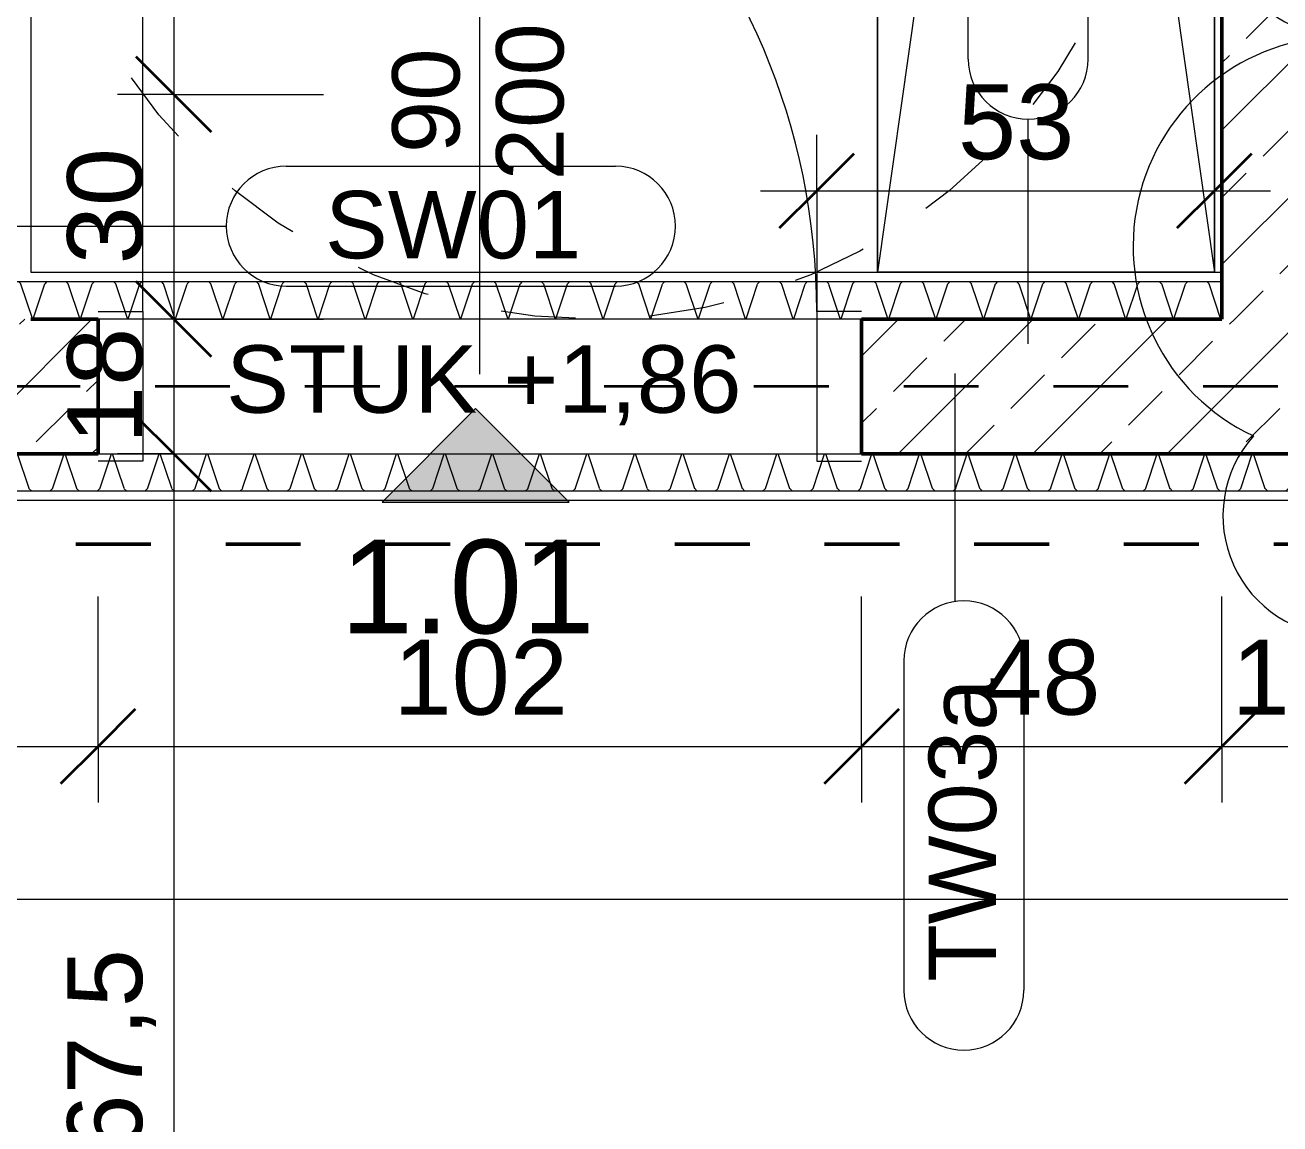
# Model space of a CAD drawing. Header units: metres. Extents: x -2.6 to 53.4, y 58.8 to 100.4.
# Drawn here: x 16.486 to 18.163, y 79.261 to 80.728 of the extents above; entities that cross this region are included whole.
import ezdxf

# ---------------------------------------------------------------- set-up
doc = ezdxf.new("R2010")
doc.units = ezdxf.units.M
doc.linetypes.add('Strich Punkt Mittel', pattern=[0.015875, 0.00635, -0.004763, 0, -0.004763])
doc.linetypes.add('Verdeckt', pattern=[0.003, 0.002, -0.001])
for name, color, linetype, lineweight in [('A_2D', 7, 'Continuous', 13), ('A_Bemassung-50_', 4, 'Continuous', 9), ('A_Bemassung_', 4, 'Continuous', 9), ('A_Beschriftung_', 7, 'Continuous', 9), ('A_Brandabschnitte', 30, 'Verdeckt', 50), ('A_Moebel', 6, 'Continuous', 13), ('A_Raeume_', 7, 'Continuous', 5), ('A_Raeume_Beschriftung_', 7, 'Continuous', 9), ('A_Raster_', 1, 'Continuous', 9), ('A_Tueren', 31, 'Continuous', 13), ('A_Waende', 7, 'Continuous', 13), ('G-ANNO-REVC_', 71, 'Continuous', 9)]:
    doc.layers.add(name, color=color, linetype=linetype, lineweight=lineweight)
doc.styles.add('Arial_2', font='arial.ttf', dxfattribs={"height": 0.09})
doc.styles.add('Arial_3', font='arial.ttf', dxfattribs={"height": 0.125})
doc.styles.add('Arial_5', font='arial.ttf', dxfattribs={"height": 0.1})
doc.dimstyles.new('WGA-Bemaßung_3', dxfattribs={"dimscale": 0.3048, "dimtxt": 0.102026, "dimasz": 0.328084, "dimexe": 0.246063, "dimexo": 0.0625, "dimgap": 0.04101, "dimtad": 1, "dimdec": 1, "dimlfac": 100, "dimrnd": 0.5, "dimdsep": 46, "dimtxsty": 'Arial_5', "dimblk1": 'OBLIQUE', "dimblk2": 'OBLIQUE', "dimsah": 1, "dimcen": 0.09, "dimdle": 0.246063, "dimazin": 2, "dimtfac": 1, "dimtdec": 4, "dimtix": 1, "dimtmove": 0, "dimatfit": 3, "dimfxl": 0.656168, "dimfxlon": 1, "dimtvp": 1, "dimtolj": 1, "dimtzin": 0, "dimarcsym": 2})
pattern_1 = [(45, (0, 0), (-0.08980256, 0.08980256), []), (45, (0.0898, 0), (-0.08980256, 0.08980256), [0.0635, -0.03175])]

# ---------------------------------------------------------------- blocks, each defined once
blk = doc.blocks.new('UZ_D1 - SL_0900x2000_Wohnungstür-5426848-263_PP_00EG_BT1')
at = {"layer": 'A_Tueren', "lineweight": 5}
for p, q in [((-0.45, 0.1), (-0.51, 0.1)), ((-0.45, -0.1), (-0.45, 0.1)), ((0.45, 0.1), (0.51, 0.1)), ((0.45, -0.1), (0.45, 0.1)), ((-0.51, -0.1), (-0.45, -0.1)), ((0.51, -0.1), (0.45, -0.1)), ((0.45, -0.1), (0.45, -1))]:
    blk.add_line(p, q, dxfattribs=at)
blk.add_arc((0.45, -0.1), 0.9, 180, 270, dxfattribs=at)
blk = doc.blocks.new('Moeb_Schrank - Schrank_2m-10183592-263_PP_00EG_BT1')
at = {"layer": 'A_Moebel', "color": 8}
for p, q in [((0, 0), (3.1825, 0.45)), ((0, 0.45), (3.1825, 0)), ((3.1825, 0.45), (0, 0.45)), ((0, 0.45), (3.1825, 0.45)), ((3.1825, 0), (3.1825, 0.45)), ((3.1825, 0.45), (3.1825, 0)), ((0, 0), (3.1825, 0)), ((3.1825, 0), (0, 0))]:
    blk.add_line(p, q, dxfattribs=at)
blk = doc.blocks.new('BS_Tuer_PP - oben-10002441-263_PP_00EG_BT1')
at = {"layer": 'A_Beschriftung_'}
blk.add_line((0, 0.000124), (0, 0.010761), dxfattribs=at)
blk = doc.blocks.new('BS_Raum_Top_Pfeil - unten_rechts-2842559-263_PP_00EG_BT1')
at = {"layer": 'A_Raeume_Beschriftung_'}
blk.add_hatch(color=256, dxfattribs=at).paths.add_polyline_path([(-0.0025, -0.0075), (0, -0.005), (0.0025, -0.0075)])
for p, q in [((0, -0.005), (-0.0025, -0.0075)), ((0.0025, -0.0075), (0, -0.005)), ((-0.0025, -0.0075), (0.0025, -0.0075))]:
    blk.add_line(p, q, dxfattribs=at)
blk = doc.blocks.new('BS_Wand_Lollipop - links_unten-2026911-263_PP_00EG_BT1')
at = {"layer": 'A_Beschriftung_'}
for p, q in [((-0.00467, 0.001367), (-0.01347, 0.001367)), ((-0.003087, 0), (0.003, 0)), ((-0.00467, -0.001833), (-0.01347, -0.001833))]:
    blk.add_line(p, q, dxfattribs=at)
for centre, start, end in [((-0.01347, -0.000233), 90, 270), ((-0.00467, -0.000233), 270, 90)]:
    blk.add_arc(centre, 0.0016, start, end, dxfattribs=at)
blk = doc.blocks.new('BS_Wand_Lollipop - rechts_oben-2026913-263_PP_00EG_BT1')
at = {"layer": 'A_Beschriftung_'}
for p, q in [((0.0046, 0.0016), (0.0134, 0.0016)), ((-0.003, 0), (0.003, 0)), ((0.0046, -0.0016), (0.0134, -0.0016))]:
    blk.add_line(p, q, dxfattribs=at)
for centre, start, end in [((0.0046, 0), 90, 270), ((0.0134, 0), 270, 90)]:
    blk.add_arc(centre, 0.0016, start, end, dxfattribs=at)
blk = doc.blocks.new('DIMBLOCK542-263_PP_00EG_BT1')
at = {"layer": 'A_Bemassung-50_', "transparency": 16777216}
for p, q in [((15.5127, 79.7648), (15.5127, 79.9648)), ((16.5839, 79.7648), (16.5839, 79.9648)), ((15.5127, 79.7648), (16.5839, 79.7648)), ((15.5127, 79.7648), (15.5127, 79.6898)), ((16.5839, 79.7648), (16.5839, 79.6898))]:
    blk.add_line(p, q, dxfattribs=at)
at = {"layer": 'A_Bemassung-50_', "lineweight": 35, "transparency": 16777216}
for p, q in [((15.5127, 79.7648), (15.5627, 79.8148)), ((16.5839, 79.7648), (16.6339, 79.8148)), ((15.5127, 79.7648), (15.4627, 79.7148)), ((16.5839, 79.7648), (16.5339, 79.7148))]:
    blk.add_line(p, q, dxfattribs=at)
at = {"layer": 'A_Bemassung-50_', "color": 0, "transparency": 16777216, "insert": (15.9329, 79.9072), "char_height": 0.1, "width": 0.276883, "attachment_point": 1, "line_spacing_factor": 0.941778, "style": 'Arial_5'}
blk.add_mtext('107', dxfattribs=at)
blk = doc.blocks.new('_Oblique')
at = {"color": 0, "linetype": 'ByBlock', "lineweight": -2}
blk.add_line((-0.5, -0.5), (0.5, 0.5), dxfattribs=at)
blk = doc.blocks.new('DIMBLOCK543-263_PP_00EG_BT1')
at = {"layer": 'A_Bemassung-50_', "transparency": 16777216}
for p, q in [((16.5839, 79.7648), (16.5839, 79.9648)), ((17.6039, 79.7648), (17.6039, 79.9648)), ((16.5839, 79.7648), (17.6039, 79.7648)), ((16.5839, 79.7648), (16.5839, 79.6898)), ((17.6039, 79.7648), (17.6039, 79.6898))]:
    blk.add_line(p, q, dxfattribs=at)
at = {"layer": 'A_Bemassung-50_', "lineweight": 35, "transparency": 16777216}
for p, q in [((16.5839, 79.7648), (16.6339, 79.8148)), ((17.6039, 79.7648), (17.6539, 79.8148)), ((16.5839, 79.7648), (16.5339, 79.7148)), ((17.6039, 79.7648), (17.5539, 79.7148))]:
    blk.add_line(p, q, dxfattribs=at)
at = {"layer": 'A_Bemassung-50_', "color": 0, "transparency": 16777216, "insert": (16.9786, 79.9072), "char_height": 0.1, "width": 0.276883, "attachment_point": 1, "line_spacing_factor": 0.941778, "style": 'Arial_5'}
blk.add_mtext('102', dxfattribs=at)
blk = doc.blocks.new('DIMBLOCK544-263_PP_00EG_BT1')
at = {"layer": 'A_Bemassung-50_', "transparency": 16777216}
for p, q in [((17.6039, 79.7648), (17.6039, 79.9648)), ((18.0852, 79.7648), (18.0852, 79.9648)), ((17.6039, 79.7648), (18.0852, 79.7648)), ((17.6039, 79.7648), (17.6039, 79.6898)), ((18.0852, 79.7648), (18.0852, 79.6898))]:
    blk.add_line(p, q, dxfattribs=at)
at = {"layer": 'A_Bemassung-50_', "lineweight": 35, "transparency": 16777216}
for p, q in [((17.6039, 79.7648), (17.6539, 79.8148)), ((18.0852, 79.7648), (18.1352, 79.8148)), ((17.6039, 79.7648), (17.5539, 79.7148)), ((18.0852, 79.7648), (18.0352, 79.7148))]:
    blk.add_line(p, q, dxfattribs=at)
at = {"layer": 'A_Bemassung-50_', "color": 0, "transparency": 16777216, "insert": (17.7676, 79.9072), "char_height": 0.1, "width": 0.184588, "attachment_point": 1, "line_spacing_factor": 0.941778, "style": 'Arial_5'}
blk.add_mtext('48', dxfattribs=at)
blk = doc.blocks.new('DIMBLOCK545-263_PP_00EG_BT1')
at = {"layer": 'A_Bemassung-50_', "transparency": 16777216}
for p, q in [((18.0852, 79.7648), (18.0852, 79.9648)), ((18.2652, 79.7648), (18.2652, 79.9648)), ((18.0852, 79.7648), (18.2652, 79.7648)), ((18.0852, 79.7648), (18.0852, 79.6898)), ((18.2652, 79.7648), (18.2652, 79.6898))]:
    blk.add_line(p, q, dxfattribs=at)
at = {"layer": 'A_Bemassung-50_', "lineweight": 35, "transparency": 16777216}
for p, q in [((18.0852, 79.7648), (18.1352, 79.8148)), ((18.2652, 79.7648), (18.3152, 79.8148)), ((18.0852, 79.7648), (18.0352, 79.7148)), ((18.2652, 79.7648), (18.2152, 79.7148))]:
    blk.add_line(p, q, dxfattribs=at)
at = {"layer": 'A_Bemassung-50_', "color": 0, "transparency": 16777216, "insert": (18.0983, 79.9072), "char_height": 0.1, "width": 0.184588, "attachment_point": 1, "line_spacing_factor": 0.941778, "style": 'Arial_5'}
blk.add_mtext('18', dxfattribs=at)
blk = doc.blocks.new('DIMBLOCK557-263_PP_00EG_BT1')
at = {"layer": 'A_Bemassung-50_', "transparency": 16777216}
for p, q in [((16.685, 87.533), (16.685, 80.6355)), ((16.685, 87.458), (16.61, 87.458)), ((16.685, 87.458), (16.885, 87.458)), ((16.685, 80.6355), (16.61, 80.6355)), ((16.685, 80.6355), (16.885, 80.6355))]:
    blk.add_line(p, q, dxfattribs=at)
at = {"layer": 'A_Bemassung-50_', "lineweight": 35, "transparency": 16777216}
for p, q in [((16.685, 87.458), (16.635, 87.508)), ((16.685, 87.458), (16.735, 87.408)), ((16.685, 80.6355), (16.635, 80.6855)), ((16.685, 80.6355), (16.735, 80.5855))]:
    blk.add_line(p, q, dxfattribs=at)
at = {"layer": 'A_Bemassung-50_', "color": 0, "transparency": 16777216, "insert": (16.5427, 83.8733), "char_height": 0.1, "width": 0.416266, "attachment_point": 1, "rotation": 90, "line_spacing_factor": 0.941778, "style": 'Arial_5'}
blk.add_mtext('682,5', dxfattribs=at)
blk = doc.blocks.new('DIMBLOCK558-263_PP_00EG_BT1')
at = {"layer": 'A_Bemassung-50_', "lineweight": 35, "transparency": 16777216}
for p, q in [((16.685, 80.6355), (16.635, 80.6855)), ((16.685, 80.6355), (16.735, 80.5855)), ((16.685, 80.3355), (16.635, 80.3855)), ((16.685, 80.3355), (16.735, 80.2855))]:
    blk.add_line(p, q, dxfattribs=at)
at = {"layer": 'A_Bemassung-50_', "transparency": 16777216}
for p, q in [((16.685, 80.6355), (16.61, 80.6355)), ((16.685, 80.6355), (16.685, 80.3355)), ((16.685, 80.6355), (16.885, 80.6355)), ((16.685, 80.3355), (16.61, 80.3355)), ((16.685, 80.3355), (16.885, 80.3355))]:
    blk.add_line(p, q, dxfattribs=at)
at = {"layer": 'A_Bemassung-50_', "color": 0, "transparency": 16777216, "insert": (16.5427, 80.4086), "char_height": 0.1, "width": 0.184588, "attachment_point": 1, "rotation": 90, "line_spacing_factor": 0.941778, "style": 'Arial_5'}
blk.add_mtext('30', dxfattribs=at)
blk = doc.blocks.new('DIMBLOCK559-263_PP_00EG_BT1')
at = {"layer": 'A_Bemassung-50_', "lineweight": 35, "transparency": 16777216}
for p, q in [((16.685, 80.3355), (16.635, 80.3855)), ((16.685, 80.3355), (16.735, 80.2855)), ((16.685, 80.1555), (16.635, 80.2055)), ((16.685, 80.1555), (16.735, 80.1055))]:
    blk.add_line(p, q, dxfattribs=at)
at = {"layer": 'A_Bemassung-50_', "transparency": 16777216}
for p, q in [((16.685, 80.3355), (16.61, 80.3355)), ((16.685, 80.3355), (16.685, 80.1555)), ((16.685, 80.3355), (16.885, 80.3355)), ((16.685, 80.1555), (16.61, 80.1555)), ((16.685, 80.1555), (16.885, 80.1555))]:
    blk.add_line(p, q, dxfattribs=at)
at = {"layer": 'A_Bemassung-50_', "color": 0, "transparency": 16777216, "insert": (16.5427, 80.1686), "char_height": 0.1, "width": 0.184588, "attachment_point": 1, "rotation": 90, "line_spacing_factor": 0.941778, "style": 'Arial_5'}
blk.add_mtext('18', dxfattribs=at)
blk = doc.blocks.new('DIMBLOCK560-263_PP_00EG_BT1')
at = {"layer": 'A_Bemassung-50_', "lineweight": 35, "transparency": 16777216}
for p, q in [((16.685, 80.1555), (16.635, 80.2055)), ((16.685, 80.1555), (16.735, 80.1055)), ((16.685, 78.4805), (16.635, 78.5305)), ((16.685, 78.4805), (16.735, 78.4305))]:
    blk.add_line(p, q, dxfattribs=at)
at = {"layer": 'A_Bemassung-50_', "transparency": 16777216}
for p, q in [((16.685, 80.1555), (16.61, 80.1555)), ((16.685, 80.1555), (16.685, 78.4805)), ((16.685, 80.1555), (16.885, 80.1555)), ((16.685, 78.4805), (16.61, 78.4805)), ((16.685, 78.4805), (16.885, 78.4805))]:
    blk.add_line(p, q, dxfattribs=at)
at = {"layer": 'A_Bemassung-50_', "color": 0, "transparency": 16777216, "insert": (16.5427, 79.1446), "char_height": 0.1, "width": 0.416266, "attachment_point": 1, "rotation": 90, "line_spacing_factor": 0.941778, "style": 'Arial_5'}
blk.add_mtext('167,5', dxfattribs=at)
blk = doc.blocks.new('DIMBLOCK580-263_PP_00EG_BT1')
at = {"layer": 'A_Bemassung-50_', "transparency": 16777216}
for p, q in [((16.3989, 79.5609), (16.3989, 79.7609)), ((20.2377, 79.5609), (20.2377, 79.7609)), ((16.3989, 79.5609), (20.2377, 79.5609)), ((16.3989, 79.5609), (16.3989, 79.4859)), ((20.2377, 79.5609), (20.2377, 79.4859))]:
    blk.add_line(p, q, dxfattribs=at)
at = {"layer": 'A_Bemassung-50_', "lineweight": 35, "transparency": 16777216}
for p, q in [((16.3989, 79.5609), (16.4489, 79.6109)), ((20.2377, 79.5609), (20.2877, 79.6109)), ((16.3989, 79.5609), (16.3489, 79.5109)), ((20.2377, 79.5609), (20.1877, 79.5109))]:
    blk.add_line(p, q, dxfattribs=at)
at = {"layer": 'A_Bemassung-50_', "color": 0, "transparency": 16777216, "insert": (18.2029, 79.7033), "char_height": 0.1, "width": 0.276883, "attachment_point": 1, "line_spacing_factor": 0.941778, "style": 'Arial_5'}
blk.add_mtext('384', dxfattribs=at)
blk = doc.blocks.new('DIMBLOCK631-263_PP_00EG_BT1')
at = {"layer": 'A_Bemassung-50_', "transparency": 16777216}
for p, q in [((18.0752, 80.5067), (18.0752, 80.7067)), ((17.5439, 80.5067), (17.5439, 80.5817)), ((17.4689, 80.5067), (18.1502, 80.5067)), ((17.5439, 80.5067), (17.5439, 80.3067)), ((18.0752, 80.5067), (18.0752, 80.4317))]:
    blk.add_line(p, q, dxfattribs=at)
at = {"layer": 'A_Bemassung-50_', "lineweight": 35, "transparency": 16777216}
for p, q in [((17.5439, 80.5067), (17.5939, 80.5567)), ((18.0752, 80.5067), (18.1252, 80.5567)), ((17.5439, 80.5067), (17.4939, 80.4567)), ((18.0752, 80.5067), (18.0252, 80.4567))]:
    blk.add_line(p, q, dxfattribs=at)
at = {"layer": 'A_Bemassung-50_', "color": 0, "transparency": 16777216, "insert": (17.7326, 80.649), "char_height": 0.1, "width": 0.184588, "attachment_point": 1, "line_spacing_factor": 0.941778, "style": 'Arial_5'}
blk.add_mtext('53', dxfattribs=at)
blk = doc.blocks.new('Family - ___-11886299-263_PP_00EG_BT1')
at = {"layer": 'G-ANNO-REVC_'}
for centre, radius, start, end in [((18.2466, 80.8727), 0.16, 138.1897, 270), ((18.2466, 80.4327), 0.28, 90, 244.7912), ((18.2466, 80.0727), 0.16, 138.1897, 270)]:
    blk.add_arc(centre, radius, start, end, dxfattribs=at)

msp = doc.modelspace()

# ---------------------------------------------------------------- hatches: boundary and pattern name
at = {"layer": 'A_Waende', "lineweight": 5}
h = msp.add_hatch(dxfattribs=at)
h.set_pattern_fill('FP_4', color=250, style=0, pattern_type=2)
h.set_pattern_definition(pattern_1)
h.paths.add_polyline_path([(18.0852, 80.3355), (18.2652, 80.3355), (18.2652, 87.458), (18.0852, 87.458), (18.0852, 80.3855)])
h = msp.add_hatch(dxfattribs=at)
h.set_pattern_fill('FP_174', color=250, angle=-225, style=0, pattern_type=2)
h.set_pattern_definition([(225, (17.290175, 80.39804), (-0.127003, -0.254), [0.02245, -0.15715]), (225, (17.241385, 80.287025), (-0.127003, -0.254), [0.02245, -0.15715]), (225, (17.226535, 80.39804), (-0.127003, -0.254), [0.02245, -0.15715]), (225, (17.17845, 80.28632), (-0.1270034, -0.254), [0.02245, -0.15715]), (251.565, (17.27391, 80.381778), (-0.1270007, -0.5079977), [0.0502, -0.35141]), (251.565, (17.25765, 80.3344), (-0.1270007, -0.5079977), [0.0502, -0.35141]), (251.565, (17.21027, 80.381778), (-0.1270007, -0.5079977), [0.0502, -0.35141]), (251.565, (17.19401, 80.3344), (-0.1270007, -0.5079977), [0.0502, -0.35141]), (315, (17.27391, 80.287025), (-0.127003, 0.254), [0.02245, -0.15715]), (315, (17.226535, 80.39804), (-0.127003, 0.254), [0.02245, -0.15715]), (315, (17.21027, 80.287025), (-0.127003, 0.254), [0.02245, -0.15715]), (315, (17.1629, 80.39804), (-0.1270034, 0.254), [0.02245, -0.15715]), (288.435, (17.25765, 80.3344), (-0.1270007, 0.5079977), [0.0502, -0.35141]), (288.435, (17.24209, 80.382485), (-0.1270007, 0.5079977), [0.0502, -0.35141]), (288.435, (17.19401, 80.3344), (-0.1270007, 0.5079977), [0.0502, -0.35141]), (288.435, (17.178452, 80.382485), (-0.1270007, 0.5079977), [0.0502, -0.35141])])
h.paths.add_polyline_path([(17.7643, 80.3355), (18.0852, 80.3355), (18.0852, 80.3855), (16.4489, 80.3855), (16.4489, 80.3355), (17.6252, 80.3355)])
h = msp.add_hatch(dxfattribs=at)
h.set_pattern_fill('FP_4', color=250, style=0, pattern_type=2)
h.set_pattern_definition(pattern_1)
h.paths.add_polyline_path([(12.0877, 80.1555), (16.5839, 80.1555), (16.5839, 80.3355), (8.0227, 80.3355), (8.0227, 80.1555), (12.0752, 80.1555)])
h.paths.add_polyline_path([(18.1538, 80.1555), (18.2652, 80.1555), (18.2652, 80.3355), (17.6039, 80.3355), (17.6039, 80.1555), (17.7643, 80.1555)])
h = msp.add_hatch(dxfattribs=at)
h.set_pattern_fill('FP_14', color=250, angle=135, style=0, pattern_type=2)
h.set_pattern_definition([(45, (16.95147, 80.09328), (0.1270034, 0.254), [0.02245, -0.15715]), (45, (16.99885, 80.20429), (0.1270034, 0.254), [0.02245, -0.15715]), (45, (17.01511, 80.09328), (0.1270034, 0.254), [0.02245, -0.15715]), (45, (17.06249, 80.20429), (0.1270034, 0.254), [0.02245, -0.15715]), (71.565, (16.967027, 80.108834), (0.1270007, 0.5079977), [0.0502, -0.35141]), (71.565, (16.98329, 80.15621), (0.1270007, 0.5079977), [0.0502, -0.35141]), (71.565, (17.030667, 80.108834), (0.1270007, 0.5079977), [0.0502, -0.35141]), (71.565, (17.04693, 80.15621), (0.1270007, 0.5079977), [0.0502, -0.35141]), (135, (16.96773, 80.20429), (0.1270034, -0.254), [0.02245, -0.15715]), (135, (17.01511, 80.09328), (0.1270034, -0.254), [0.02245, -0.15715]), (135, (17.03067, 80.20359), (0.1270034, -0.254), [0.02245, -0.15715]), (135, (17.07875, 80.09328), (0.1270034, -0.254), [0.02245, -0.15715]), (108.435, (16.98329, 80.15621), (0.1270007, -0.5079977), [0.0502, -0.35141]), (108.435, (16.999554, 80.108834), (0.1270007, -0.5079977), [0.0502, -0.35141]), (108.435, (17.04693, 80.15621), (0.1270007, -0.5079977), [0.0502, -0.35141]), (108.435, (17.063194, 80.108834), (0.1270007, -0.5079977), [0.0502, -0.35141])])
h.paths.add_polyline_path([(18.2869, 80.1055), (18.3277, 80.1055), (18.3277, 80.1555), (15.5627, 80.1555), (15.5627, 80.1055), (18.2652, 80.1055)])

# ---------------------------------------------------------------- linework, layer by layer
at = {"layer": 'A_2D', "linetype": 'Verdeckt', "lineweight": 5}
msp.add_circle((17.2439, 81.0855), 0.75, dxfattribs=at)
at = {"layer": 'A_Brandabschnitte'}
msp.add_line((42.2544, 80.0349), (15.6144, 80.0349), dxfattribs=at)
at = {"layer": 'A_Raeume_', "flags": 128}
for points in [[(18.0852, 80.398), (18.0852, 83.5805), (16.4939, 83.5805), (16.4939, 82.6835), (16.4939, 82.5305), (16.4939, 80.843), (16.4939, 80.7305), (16.4939, 80.683), (16.4939, 80.398)], [(42.3027, 78.543), (42.3027, 80.093), (22.0777, 80.093), (22.0147, 80.093), (21.4152, 80.093), (20.1477, 80.093), (20.1477, 80.1555), (18.3293, 80.1555), (18.3277, 80.1555), (18.3277, 80.093), (15.5752, 80.093), (15.5752, 78.543)]]:
    msp.add_lwpolyline(points, close=True, dxfattribs=at)
at = {"layer": 'A_Raster_', "linetype": 'Strich Punkt Mittel', "lineweight": 35}
msp.add_line((48.1601, 80.2455), (3.8215, 80.2455), dxfattribs=at)
at = {"layer": 'A_Waende', "color": 50, "lineweight": 50}
for p, q in [((18.0852, 80.3355), (18.0852, 87.458)), ((16.5839, 80.3355), (16.4939, 80.3355)), ((16.5839, 80.3355), (16.5839, 80.1555)), ((18.0852, 80.3355), (17.6039, 80.3355)), ((17.6039, 80.3355), (17.6039, 80.1555)), ((15.5127, 80.1555), (16.5839, 80.1555)), ((17.6039, 80.1555), (18.2652, 80.1555))]:
    msp.add_line(p, q, dxfattribs=at)
at = {"layer": 'A_Waende'}
for p, q in [((16.4939, 82.5805), (16.4939, 80.398)), ((16.4939, 80.398), (18.0852, 80.398)), ((16.4489, 80.3855), (18.0852, 80.3855)), ((18.3277, 80.1055), (15.5627, 80.1055)), ((18.3277, 80.093), (15.5752, 80.093))]:
    msp.add_line(p, q, dxfattribs=at)
at = {"layer": 'A_Waende', "color": 250, "lineweight": 5}
for p, q in [((17.6039, 80.3355), (16.5839, 80.3355)), ((16.5839, 80.1555), (17.6039, 80.1555))]:
    msp.add_line(p, q, dxfattribs=at)

# ---------------------------------------------------------------- block references
at = {"layer": 'A_Beschriftung_', "xscale": 49.99999999999998, "yscale": 49.99999999999998, "zscale": 49.99999999999998, "rotation": 89.99999999999991}
for name, p in [('BS_Wand_Lollipop - rechts_oben-2026913-263_PP_00EG_BT1', (17.8264, 80.4526)), ('BS_Wand_Lollipop - links_unten-2026911-263_PP_00EG_BT1', (17.7288, 80.1126))]:
    msp.add_blockref(name, p, dxfattribs=at)
at = {"layer": 'A_Beschriftung_', "xscale": 49.99999999999998, "yscale": 49.99999999999998, "zscale": 49.99999999999998}
for name, p in [('BS_Tuer_PP - oben-10002441-263_PP_00EG_BT1', (17.0939, 80.2555)), ('BS_Wand_Lollipop - rechts_oben-2026913-263_PP_00EG_BT1', (16.6052, 80.4596))]:
    msp.add_blockref(name, p, dxfattribs=at)
at = {"layer": 'A_Moebel', "color": 8, "rotation": 269.9999999999977}
msp.add_blockref('Moeb_Schrank - Schrank_2m-10183592-263_PP_00EG_BT1', (17.6252, 83.5805), dxfattribs=at)
at = {"layer": 'A_Raeume_Beschriftung_', "xscale": 49.99999999999998, "yscale": 49.99999999999998, "zscale": 49.99999999999998}
msp.add_blockref('BS_Raum_Top_Pfeil - unten_rechts-2842559-263_PP_00EG_BT1', (17.0883, 80.4661), dxfattribs=at)
at = {"layer": 'A_Tueren', "rotation": 180}
msp.add_blockref('UZ_D1 - SL_0900x2000_Wohnungstür-5426848-263_PP_00EG_BT1', (17.0939, 80.2455), dxfattribs=at)
at = {"layer": 'G-ANNO-REVC_'}
msp.add_blockref('Family - ___-11886299-263_PP_00EG_BT1', (0, 0), dxfattribs=at)

# ---------------------------------------------------------------- texts
at = {"layer": 'A_Beschriftung_', "char_height": 0.09, "attachment_point": 1, "rotation": 90, "style": 'Arial_2'}
for s, insert, width in [('200', (17.1157, 80.5209), 0.252532), ('90', (16.9768, 80.5572), 0.168354), ('TW03a', (17.6934, 79.4504), 0.493038)]:
    msp.add_mtext(s, dxfattribs=dict(at, insert=insert, width=width))
at = {"layer": 'A_Beschriftung_', "char_height": 0.09, "attachment_point": 1, "style": 'Arial_2'}
for s, insert, width in [('SW01', (16.8871, 80.5066), 0.420886), ('STUK +1,86', (16.755, 80.3004), 0.82173)]:
    msp.add_mtext(s, dxfattribs=dict(at, insert=insert, width=width))
at = {"layer": 'A_Raeume_Beschriftung_', "insert": (16.9077, 80.0408), "char_height": 0.125, "width": 0.408861, "attachment_point": 1, "style": 'Arial_3'}
msp.add_mtext('1.01', dxfattribs=at)

# ---------------------------------------------------------------- dimensions: what is measured, and where the dimension line sits
at = {"layer": 'A_Bemassung_'}
for base, p1, p2, override, picture, middle in [((16.6849819975, 80.6354984321), (16.8849819975, 87.4579984321), (16.8849819975, 80.6354984321), {"dimpost": '<>', "dimfxl": 6.8225}, 'DIMBLOCK557-263_PP_00EG_BT1', (16.6214246984, 84.0467484321)), ((16.685, 80.3355), (16.885, 80.6355), (16.885, 80.3355), {"dimpost": '<>', "dimfxl": 0.3}, 'DIMBLOCK558-263_PP_00EG_BT1', (16.6214, 80.4855)), ((16.685, 80.1555), (16.885, 80.3355), (16.885, 80.1555), {"dimpost": '<>', "dimfxl": 0.18}, 'DIMBLOCK559-263_PP_00EG_BT1', (16.6214, 80.2455)), ((16.685, 78.4805), (16.885, 80.1555), (16.885, 78.4805), {"dimpost": '<>', "dimfxl": 1.675}, 'DIMBLOCK560-263_PP_00EG_BT1', (16.6214, 79.318))]:
    dim = msp.add_linear_dim(base=base, p1=p1, p2=p2, angle=90, dimstyle='WGA-Bemaßung_3', override=override, dxfattribs=at)
    dim.commit()
    dim.dimension.update_dxf_attribs({"geometry": picture, "text_midpoint": middle})
for base, p1, p2, override, picture, middle in [((18.0752, 80.5067), (17.5439, 80.3067), (18.0752, 80.7067), {"dimpost": '<>', "dimfxl": 0.665001}, 'DIMBLOCK631-263_PP_00EG_BT1', (17.8095, 80.5703)), ((16.5839, 79.7648), (15.5127, 79.9648), (16.5839, 79.9648), {"dimpost": '<>', "dimfxl": 1.07125}, 'DIMBLOCK542-263_PP_00EG_BT1', (16.0483, 79.8284)), ((17.6039, 79.7648), (16.5839, 79.9648), (17.6039, 79.9648), {"dimpost": '<>', "dimfxl": 1.02}, 'DIMBLOCK543-263_PP_00EG_BT1', (17.0939, 79.8284)), ((18.0852, 79.7648), (17.6039, 79.9648), (18.0852, 79.9648), {"dimpost": '<>', "dimfxl": 0.48125}, 'DIMBLOCK544-263_PP_00EG_BT1', (17.8445, 79.8284)), ((18.2652, 79.7648), (18.0852, 79.9648), (18.2652, 79.9648), {"dimpost": '<>', "dimfxl": 0.18}, 'DIMBLOCK545-263_PP_00EG_BT1', (18.1752, 79.8284)), ((20.2377, 79.5609), (16.3989, 79.7609), (20.2377, 79.7609), {"dimpost": '<>', "dimfxl": 3.83875}, 'DIMBLOCK580-263_PP_00EG_BT1', (18.3183, 79.6245))]:
    dim = msp.add_linear_dim(base=base, p1=p1, p2=p2, dimstyle='WGA-Bemaßung_3', override=override, dxfattribs=at)
    dim.commit()
    dim.dimension.update_dxf_attribs({"geometry": picture, "text_midpoint": middle})

doc.saveas('drawing.dxf')
